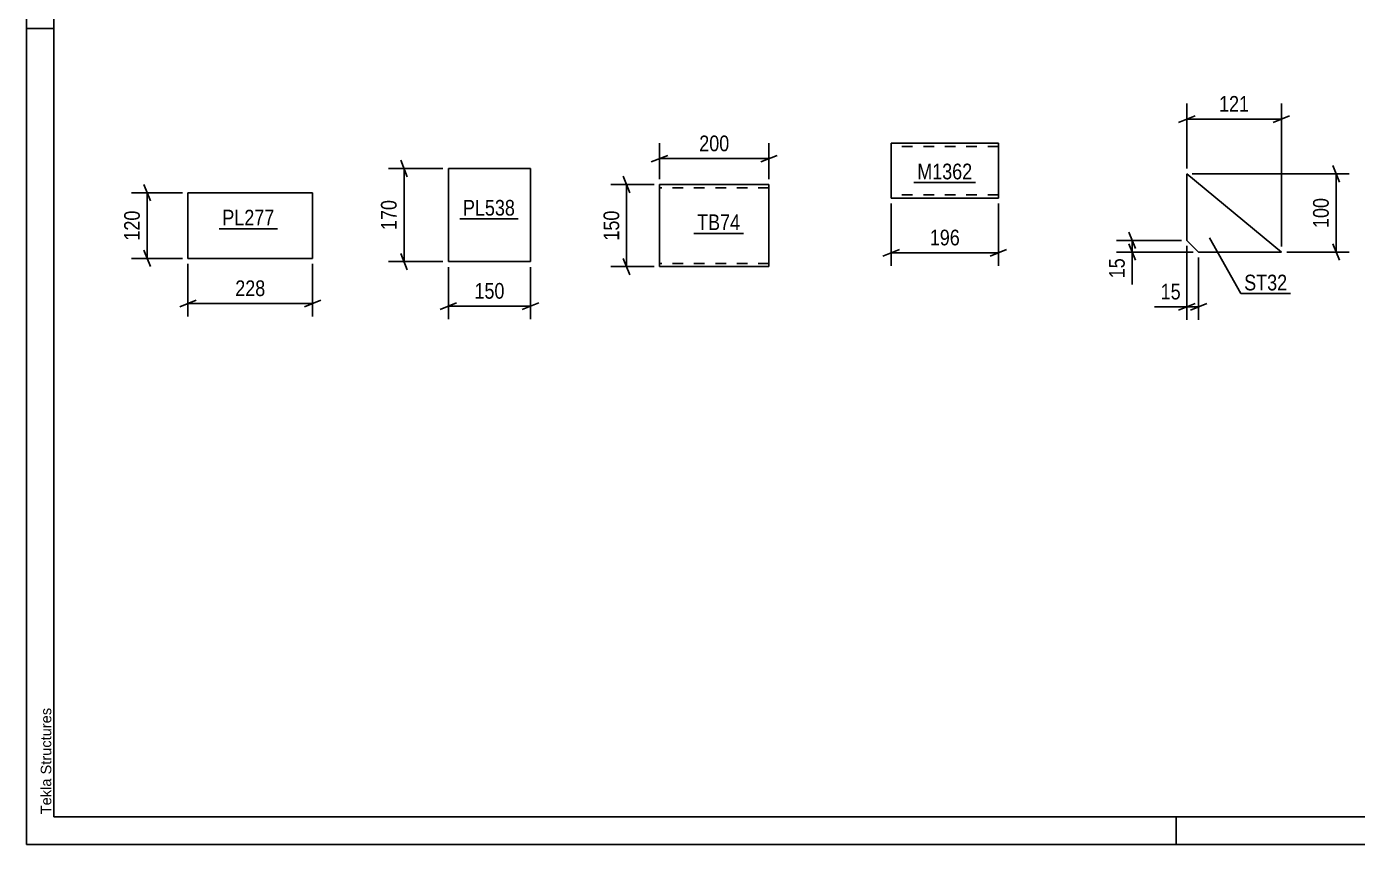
# Model space of a CAD drawing. Header units: millimetres. Extents: x 0 to 1779, y 0 to 560.
# Drawn here: x 0 to 243.1, y 0 to 149.3 of the extents above; entities that cross this region are included whole.
import ezdxf

# ---------------------------------------------------------------- set-up
doc = ezdxf.new("R2010")
doc.units = ezdxf.units.MM
doc.linetypes.add('DXK_LINE_DOT2', pattern=[3.9198, 1.9599, -1.9599])
doc.styles.add('Arial', font='ARIAL.TTF', dxfattribs={"height": 0.2})
doc.styles.add('Arial Narrow', font='ARIALN.TTF', dxfattribs={"height": 0.2})

# ---------------------------------------------------------------- blocks, each defined once
blk = doc.blocks.new('Unknown-814185208-1135')
at = {"color": 5, "linetype": 'Continuous'}
for p, q in [((0, 297), (0, 0)), ((5, 292), (5, 5)), ((5, 149), (0, 149)), ((0, 0), (0, 5)), ((5, 5), (415, 5)), ((210, 0), (210, 5)), ((0, 0), (420, 0))]:
    blk.add_line(p, q, dxfattribs=at)
at = {"color": 174, "linetype": 'Continuous', "style": 'Arial'}
blk.add_text('Tekla Structures', height=1.9102, rotation=90, dxfattribs=at).set_placement((4.5, 5.5))
blk = doc.blocks.new('Part-814185208-7108 - 7104')
at = {"color": 2, "linetype": 'Continuous'}
for p, q in [((29.47, 107.01), (29.47, 119.01)), ((29.47, 119.01), (52.25, 119.01)), ((52.25, 119.01), (52.25, 107.01)), ((52.25, 107.01), (29.47, 107.01))]:
    blk.add_line(p, q, dxfattribs=at)
blk = doc.blocks.new('Part-814185208-6084 - 6080')
at = {"color": 2, "linetype": 'Continuous'}
for p, q in [((77.06, 123.44), (77.06, 106.44)), ((77.06, 123.44), (92.06, 123.44)), ((92.06, 123.44), (92.06, 106.44)), ((77.06, 106.44), (92.06, 106.44))]:
    blk.add_line(p, q, dxfattribs=at)
blk = doc.blocks.new('Part-814185208-6116 - 6112')
at = {"color": 2, "linetype": 'Continuous'}
for p, q in [((115.63, 120.51), (115.63, 119.31)), ((135.63, 120.51), (115.63, 120.51)), ((115.63, 106.25), (115.63, 119.31)), ((135.63, 120.42), (135.63, 120.51)), ((135.63, 120.42), (135.63, 119.31)), ((135.63, 119.31), (135.63, 105.51)), ((115.63, 105.6), (115.63, 106.25)), ((115.63, 105.51), (115.63, 105.6)), ((135.63, 105.51), (115.63, 105.51))]:
    blk.add_line(p, q, dxfattribs=at)
at = {"color": 7, "linetype": 'DXK_LINE_DOT2'}
for p, q in [((135.63, 119.91), (115.63, 119.91)), ((135.63, 119.31), (135.63, 120.16)), ((115.63, 106.25), (115.63, 105.86)), ((115.63, 106.11), (115.63, 106.16)), ((135.63, 106.11), (115.63, 106.11)), ((135.63, 106.11), (135.63, 106.16))]:
    blk.add_line(p, q, dxfattribs=at)
blk = doc.blocks.new('Part-814185208-6292 - 6286')
at = {"color": 2, "linetype": 'Continuous'}
for p, q in [((229.24, 108.17), (211.97, 122.46)), ((211.97, 122.46), (211.97, 110.31)), ((211.97, 110.31), (214.11, 108.17)), ((214.11, 108.17), (229.24, 108.17))]:
    blk.add_line(p, q, dxfattribs=at)
blk = doc.blocks.new('Part-814185208-7087 - 7083')
at = {"color": 2, "linetype": 'Continuous'}
for p, q in [((177.55, 128.05), (157.95, 128.05)), ((157.95, 128.05), (157.95, 118.05)), ((177.55, 118.05), (177.55, 128.05)), ((177.55, 118.05), (157.95, 118.05))]:
    blk.add_line(p, q, dxfattribs=at)
at = {"color": 7, "linetype": 'DXK_LINE_DOT2'}
for p, q in [((177.55, 127.45), (157.95, 127.45)), ((177.55, 127.4), (177.55, 127.45)), ((177.55, 127.45), (177.55, 127.4)), ((177.55, 127.31), (177.55, 127.4)), ((177.55, 127.4), (177.55, 127.31)), ((157.95, 118.65), (157.95, 118.69)), ((177.55, 118.65), (157.95, 118.65))]:
    blk.add_line(p, q, dxfattribs=at)
blk = doc.blocks.new('StraightDimension-814185208-7110 - 7104')
at = {"color": 7, "linetype": 'Continuous'}
for p, q in [((29.47, 106.01), (29.47, 96.39)), ((52.25, 106.01), (52.25, 96.39)), ((30.97, 99.39), (27.97, 98.19)), ((29.47, 98.79), (52.25, 98.79)), ((50.75, 98.19), (53.75, 99.39))]:
    blk.add_line(p, q, dxfattribs=at)
at = {"color": 0}
blk.add_wipeout([(44.2, 99.54), (44.2, 103.74), (37.52, 103.74), (37.52, 99.54)], dxfattribs=at)
at = {"color": 3, "style": 'Arial Narrow'}
blk.add_text('228', height=2.863, dxfattribs=at).set_placement((38.12, 100.14))
blk = doc.blocks.new('StraightDimension-814185208-7121 - 7104')
at = {"color": 7, "linetype": 'Continuous'}
for p, q in [((21.43, 120.51), (22.63, 117.51)), ((28.47, 119.01), (19.18, 119.01)), ((22.03, 107.01), (22.03, 119.01)), ((28.47, 107.01), (19.18, 107.01)), ((22.63, 105.51), (21.43, 108.51))]:
    blk.add_line(p, q, dxfattribs=at)
at = {"color": 0}
blk.add_wipeout([(21.28, 116.35), (17.08, 116.35), (17.08, 109.67), (21.28, 109.67)], dxfattribs=at)
at = {"color": 3, "style": 'Arial Narrow'}
blk.add_text('120', height=2.863, rotation=90.0002, dxfattribs=at).set_placement((20.68, 110.27))
blk = doc.blocks.new('StraightDimension-814185208-6086 - 6080')
at = {"color": 7, "linetype": 'Continuous'}
for p, q in [((77.06, 105.44), (77.06, 95.91)), ((92.06, 105.44), (92.06, 95.91)), ((78.56, 98.91), (75.56, 97.71)), ((77.06, 98.31), (92.06, 98.31)), ((90.56, 97.71), (93.56, 98.91))]:
    blk.add_line(p, q, dxfattribs=at)
at = {"color": 0}
blk.add_wipeout([(87.9, 99.06), (87.9, 103.26), (81.22, 103.26), (81.22, 99.06)], dxfattribs=at)
at = {"color": 3, "style": 'Arial Narrow'}
blk.add_text('150', height=2.863, dxfattribs=at).set_placement((81.82, 99.66))
blk = doc.blocks.new('StraightDimension-814185208-6097 - 6080')
at = {"color": 7, "linetype": 'Continuous'}
for p, q in [((69.55, 121.94), (68.35, 124.94)), ((76.06, 123.44), (66.1, 123.44)), ((68.95, 106.44), (68.95, 123.44)), ((68.35, 107.94), (69.55, 104.94)), ((76.06, 106.44), (66.1, 106.44))]:
    blk.add_line(p, q, dxfattribs=at)
at = {"color": 0}
blk.add_wipeout([(68.2, 118.29), (64, 118.29), (64, 111.6), (68.2, 111.6)], dxfattribs=at)
at = {"color": 3, "style": 'Arial Narrow'}
blk.add_text('170', height=2.863, rotation=90.0002, dxfattribs=at).set_placement((67.6, 112.2))
blk = doc.blocks.new('StraightDimension-814185208-6130 - 6112')
at = {"color": 7, "linetype": 'Continuous'}
for p, q in [((115.63, 121.51), (115.63, 128.09)), ((135.63, 121.51), (135.63, 128.09)), ((117.13, 125.84), (114.13, 124.64)), ((115.63, 125.24), (135.63, 125.24)), ((134.13, 124.64), (137.13, 125.84))]:
    blk.add_line(p, q, dxfattribs=at)
at = {"color": 0}
blk.add_wipeout([(128.97, 125.99), (128.97, 130.19), (122.29, 130.19), (122.29, 125.99)], dxfattribs=at)
at = {"color": 3, "style": 'Arial Narrow'}
blk.add_text('200', height=2.863, dxfattribs=at).set_placement((122.89, 126.59))
blk = doc.blocks.new('StraightDimension-814185208-6119 - 6112')
at = {"color": 7, "linetype": 'Continuous'}
for p, q in [((110.21, 119.01), (109.01, 122.01)), ((114.63, 120.51), (106.76, 120.51)), ((109.61, 105.51), (109.61, 120.51)), ((109.01, 107.01), (110.21, 104.01)), ((114.63, 105.51), (106.76, 105.51))]:
    blk.add_line(p, q, dxfattribs=at)
at = {"color": 0}
blk.add_wipeout([(108.86, 116.35), (104.66, 116.35), (104.66, 109.67), (108.86, 109.67)], dxfattribs=at)
at = {"color": 3, "style": 'Arial Narrow'}
blk.add_text('150', height=2.863, rotation=90.0002, dxfattribs=at).set_placement((108.26, 110.27))
blk = doc.blocks.new('StraightDimension-814185208-6328 - 6286')
at = {"color": 7, "linetype": 'Continuous'}
for p, q in [((211.97, 109.31), (211.97, 95.77)), ((214.11, 107.17), (214.11, 95.77)), ((210.47, 97.57), (213.47, 98.77)), ((211.97, 98.17), (214.11, 98.17)), ((215.61, 98.77), (212.61, 97.57))]:
    blk.add_line(p, q, dxfattribs=at)
at = {"color": 0}
blk.add_wipeout([(211.44, 98.92), (211.44, 103.12), (206.59, 103.12), (206.59, 98.92)], dxfattribs=at)
at = {"color": 7, "linetype": 'Continuous'}
blk.add_line((211.97, 98.17), (206.06, 98.17), dxfattribs=at)
blk.add_line((211.97, 98.17), (206.06, 98.17), dxfattribs=at)
at = {"color": 3, "style": 'Arial Narrow'}
blk.add_text('15', height=2.863, dxfattribs=at).set_placement((207.19, 99.52))
blk = doc.blocks.new('StraightDimension-814185208-6318 - 6286')
at = {"color": 7, "linetype": 'Continuous'}
for p, q in [((211.97, 123.46), (211.97, 135.31)), ((229.24, 109.17), (229.24, 135.31)), ((213.47, 133.06), (210.47, 131.86)), ((211.97, 132.46), (229.24, 132.46)), ((227.74, 131.86), (230.74, 133.06))]:
    blk.add_line(p, q, dxfattribs=at)
at = {"color": 0}
blk.add_wipeout([(223.95, 133.21), (223.95, 137.41), (217.26, 137.41), (217.26, 133.21)], dxfattribs=at)
at = {"color": 3, "style": 'Arial Narrow'}
blk.add_text('121', height=2.863, dxfattribs=at).set_placement((217.86, 133.81))
blk = doc.blocks.new('StraightDimension-814185208-6294 - 6286')
at = {"color": 7, "linetype": 'Continuous'}
for p, q in [((212.97, 122.46), (241.64, 122.46)), ((239.84, 120.96), (238.64, 123.96)), ((239.24, 108.17), (239.24, 122.46)), ((238.64, 109.67), (239.84, 106.67)), ((230.24, 108.17), (241.64, 108.17))]:
    blk.add_line(p, q, dxfattribs=at)
at = {"color": 0}
blk.add_wipeout([(238.49, 118.66), (234.29, 118.66), (234.29, 111.97), (238.49, 111.97)], dxfattribs=at)
at = {"color": 3, "style": 'Arial Narrow'}
blk.add_text('100', height=2.863, rotation=90.0002, dxfattribs=at).set_placement((237.89, 112.57))
blk = doc.blocks.new('StraightDimension-814185208-6306 - 6286')
at = {"color": 7, "linetype": 'Continuous'}
for p, q in [((210.97, 110.31), (199.12, 110.31)), ((201.37, 111.81), (202.57, 108.81)), ((202.57, 106.67), (201.37, 109.67)), ((201.97, 108.17), (201.97, 110.31)), ((213.11, 108.17), (199.12, 108.17))]:
    blk.add_line(p, q, dxfattribs=at)
at = {"color": 0}
blk.add_wipeout([(201.22, 107.65), (197.02, 107.65), (197.02, 102.79), (201.22, 102.79)], dxfattribs=at)
at = {"color": 7, "linetype": 'Continuous'}
blk.add_line((201.97, 108.17), (201.97, 102.27), dxfattribs=at)
blk.add_line((201.97, 108.17), (201.97, 102.27), dxfattribs=at)
at = {"color": 3, "style": 'Arial Narrow'}
blk.add_text('15', height=2.863, rotation=90.0002, dxfattribs=at).set_placement((200.62, 103.39))
blk = doc.blocks.new('StraightDimension-814185208-7089 - 7083')
at = {"color": 7, "linetype": 'Continuous'}
for p, q in [((157.95, 117.05), (157.95, 105.65)), ((177.55, 117.05), (177.55, 105.65)), ((159.45, 108.65), (156.45, 107.45)), ((157.95, 108.05), (177.55, 108.05)), ((176.05, 107.45), (179.05, 108.65))]:
    blk.add_line(p, q, dxfattribs=at)
at = {"color": 0}
blk.add_wipeout([(171.09, 108.8), (171.09, 113), (164.41, 113), (164.41, 108.8)], dxfattribs=at)
at = {"color": 3, "style": 'Arial Narrow'}
blk.add_text('196', height=2.863, dxfattribs=at).set_placement((165.01, 109.4))
blk = doc.blocks.new('Mark-814185208-7106 - 7104')
at = {"color": 0}
blk.add_wipeout([(45.26, 113.04), (45.26, 116.04), (35.76, 116.04), (35.76, 113.04)], dxfattribs=at)
blk.add_wipeout([(45.26, 113.04), (45.26, 116.04), (35.76, 116.04), (35.76, 113.04)], dxfattribs=at)
at = {"color": 30, "linetype": 'Continuous'}
blk.add_line((35.16, 112.44), (45.86, 112.44), dxfattribs=at)
at = {"color": 3, "style": 'Arial Narrow'}
blk.add_text('PL277', height=2.863, dxfattribs=at).set_placement((35.76, 113.04))
blk = doc.blocks.new('Mark-814185208-6082 - 6080')
at = {"color": 0}
blk.add_wipeout([(89.23, 114.84), (89.23, 117.84), (79.72, 117.84), (79.72, 114.84)], dxfattribs=at)
blk.add_wipeout([(89.23, 114.84), (89.23, 117.84), (79.72, 117.84), (79.72, 114.84)], dxfattribs=at)
at = {"color": 30, "linetype": 'Continuous'}
blk.add_line((79.12, 114.24), (89.83, 114.24), dxfattribs=at)
at = {"color": 3, "style": 'Arial Narrow'}
blk.add_text('PL538', height=2.863, dxfattribs=at).set_placement((79.72, 114.84))
blk = doc.blocks.new('Mark-814185208-6114 - 6112')
at = {"color": 0}
blk.add_wipeout([(130.35, 112.19), (130.35, 115.19), (122.5, 115.19), (122.5, 112.19)], dxfattribs=at)
blk.add_wipeout([(130.35, 112.19), (130.35, 115.19), (122.5, 115.19), (122.5, 112.19)], dxfattribs=at)
at = {"color": 30, "linetype": 'Continuous'}
blk.add_line((121.9, 111.59), (130.95, 111.59), dxfattribs=at)
at = {"color": 3, "style": 'Arial Narrow'}
blk.add_text('TB74', height=2.863, dxfattribs=at).set_placement((122.5, 112.19))
blk = doc.blocks.new('Mark-814185208-6288 - 6286')
at = {"color": 0}
blk.add_wipeout([(230.3, 101.18), (230.3, 104.18), (222.45, 104.18), (222.45, 101.18)], dxfattribs=at)
blk.add_wipeout([(230.3, 101.18), (230.3, 104.18), (222.45, 104.18), (222.45, 101.18)], dxfattribs=at)
at = {"color": 30, "linetype": 'Continuous'}
for p, q in [((216.08, 110.79), (221.85, 100.58)), ((221.85, 100.58), (230.9, 100.58))]:
    blk.add_line(p, q, dxfattribs=at)
at = {"color": 3, "style": 'Arial Narrow'}
blk.add_text('ST32', height=2.863, dxfattribs=at).set_placement((222.45, 101.18))
blk = doc.blocks.new('Mark-814185208-7085 - 7083')
at = {"color": 0}
blk.add_wipeout([(172.78, 121.46), (172.78, 124.46), (162.72, 124.46), (162.72, 121.46)], dxfattribs=at)
blk.add_wipeout([(172.78, 121.46), (172.78, 124.46), (162.72, 124.46), (162.72, 121.46)], dxfattribs=at)
at = {"color": 30, "linetype": 'Continuous'}
blk.add_line((162.12, 120.86), (173.38, 120.86), dxfattribs=at)
at = {"color": 3, "style": 'Arial Narrow'}
blk.add_text('M1362', height=2.863, dxfattribs=at).set_placement((162.72, 121.46))

msp = doc.modelspace()

# ---------------------------------------------------------------- block references
for name in ['Unknown-814185208-1135', 'Part-814185208-7087 - 7083', 'Part-814185208-6084 - 6080', 'Part-814185208-6292 - 6286', 'Part-814185208-6116 - 6112', 'Part-814185208-7108 - 7104']:
    msp.add_blockref(name, (0, 0))

# ---------------------------------------------------------------- next in the draw order: block references
for name in ['StraightDimension-814185208-6130 - 6112', 'Mark-814185208-7085 - 7083', 'Mark-814185208-6082 - 6080', 'StraightDimension-814185208-7089 - 7083', 'Mark-814185208-7106 - 7104', 'Mark-814185208-6114 - 6112', 'StraightDimension-814185208-6328 - 6286', 'StraightDimension-814185208-7110 - 7104', 'StraightDimension-814185208-6086 - 6080']:
    msp.add_blockref(name, (0, 0))

# ---------------------------------------------------------------- next in the draw order: block references
for name in ['StraightDimension-814185208-6318 - 6286', 'StraightDimension-814185208-6097 - 6080', 'StraightDimension-814185208-6119 - 6112', 'StraightDimension-814185208-7121 - 7104']:
    msp.add_blockref(name, (0, 0))

# ---------------------------------------------------------------- next in the draw order: block references
msp.add_blockref('StraightDimension-814185208-6294 - 6286', (0, 0))

# ---------------------------------------------------------------- next in the draw order: block references
for name in ['StraightDimension-814185208-6306 - 6286', 'Mark-814185208-6288 - 6286']:
    msp.add_blockref(name, (0, 0))

doc.saveas('drawing.dxf')
